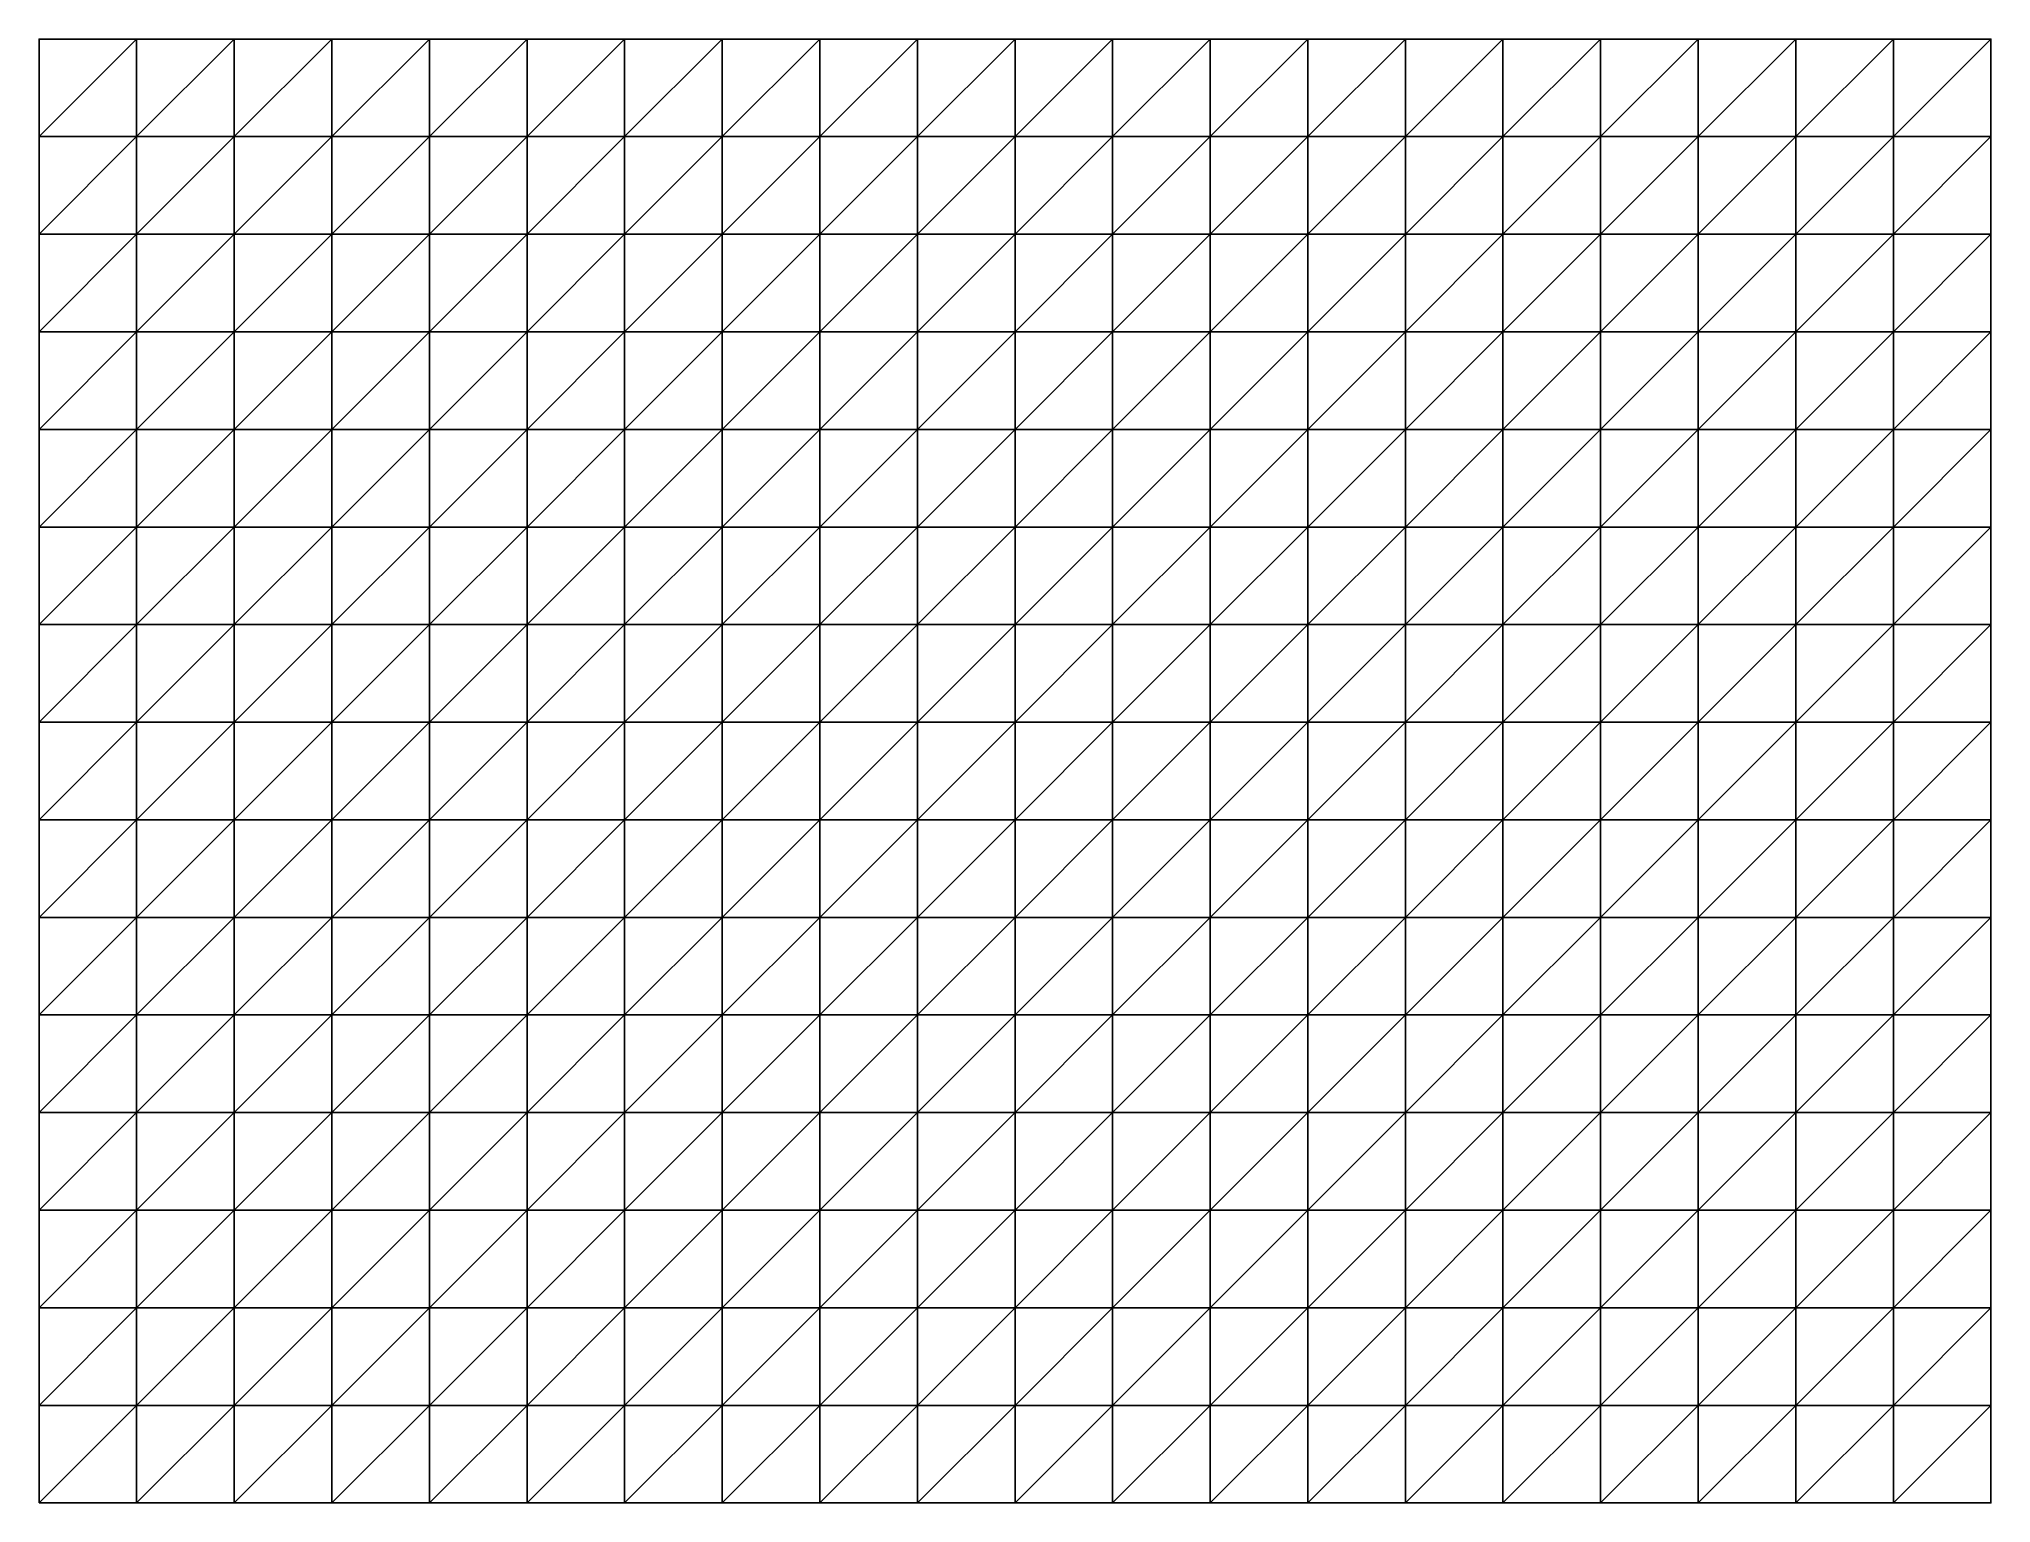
# Model space of a CAD drawing. Extents: x 330000 to 330200, y 6250000 to 6250150.
import ezdxf

# ---------------------------------------------------------------- set-up
doc = ezdxf.new("R2010")
doc.units = 0

msp = doc.modelspace()

# ---------------------------------------------------------------- linework, layer by layer
at = {"layer": 'Groundwater'}
for points in [[(330000, 6250140, 18.4), (330010, 6250140, 18.55), (330010, 6250150, 18.65)], [(330000, 6250140, 18.4), (330010, 6250150, 18.65), (330000, 6250150, 18.5)], [(330010, 6250140, 18.55), (330020, 6250140, 18.69), (330020, 6250150, 18.79)], [(330010, 6250140, 18.55), (330020, 6250150, 18.79), (330010, 6250150, 18.65)], [(330020, 6250140, 18.69), (330030, 6250140, 18.82), (330030, 6250150, 18.92)], [(330020, 6250140, 18.69), (330030, 6250150, 18.92), (330020, 6250150, 18.79)], [(330030, 6250140, 18.82), (330040, 6250140, 18.93), (330040, 6250150, 19.03)], [(330030, 6250140, 18.82), (330040, 6250150, 19.03), (330030, 6250150, 18.92)], [(330040, 6250140, 18.93), (330050, 6250140, 19.01), (330050, 6250150, 19.11)], [(330040, 6250140, 18.93), (330050, 6250150, 19.11), (330040, 6250150, 19.03)], [(330050, 6250140, 19.01), (330060, 6250140, 19.06), (330060, 6250150, 19.16)], [(330050, 6250140, 19.01), (330060, 6250150, 19.16), (330050, 6250150, 19.11)], [(330060, 6250140, 19.06), (330070, 6250140, 19.08), (330070, 6250150, 19.18)], [(330060, 6250140, 19.06), (330070, 6250150, 19.18), (330060, 6250150, 19.16)], [(330070, 6250140, 19.08), (330080, 6250140, 19.06), (330080, 6250150, 19.16)], [(330070, 6250140, 19.08), (330080, 6250150, 19.16), (330070, 6250150, 19.18)], [(330080, 6250140, 19.06), (330090, 6250140, 19), (330090, 6250150, 19.1)], [(330080, 6250140, 19.06), (330090, 6250150, 19.1), (330080, 6250150, 19.16)], [(330090, 6250140, 19), (330100, 6250140, 18.89), (330100, 6250150, 18.99)], [(330090, 6250140, 19), (330100, 6250150, 18.99), (330090, 6250150, 19.1)], [(330100, 6250140, 18.89), (330110, 6250140, 18.75), (330110, 6250150, 18.85)], [(330100, 6250140, 18.89), (330110, 6250150, 18.85), (330100, 6250150, 18.99)], [(330110, 6250140, 18.75), (330120, 6250140, 18.56), (330120, 6250150, 18.66)], [(330110, 6250140, 18.75), (330120, 6250150, 18.66), (330110, 6250150, 18.85)], [(330120, 6250140, 18.56), (330130, 6250140, 18.34), (330130, 6250150, 18.44)], [(330120, 6250140, 18.56), (330130, 6250150, 18.44), (330120, 6250150, 18.66)], [(330130, 6250140, 18.34), (330140, 6250140, 18.09), (330140, 6250150, 18.18)], [(330130, 6250140, 18.34), (330140, 6250150, 18.18), (330130, 6250150, 18.44)], [(330140, 6250140, 18.09), (330150, 6250140, 17.8), (330150, 6250150, 17.9)], [(330140, 6250140, 18.09), (330150, 6250150, 17.9), (330140, 6250150, 18.18)], [(330150, 6250140, 17.8), (330160, 6250140, 17.49), (330160, 6250150, 17.59)], [(330150, 6250140, 17.8), (330160, 6250150, 17.59), (330150, 6250150, 17.9)], [(330160, 6250140, 17.49), (330170, 6250140, 17.16), (330170, 6250150, 17.25)], [(330160, 6250140, 17.49), (330170, 6250150, 17.25), (330160, 6250150, 17.59)], [(330170, 6250140, 17.16), (330180, 6250140, 16.81), (330180, 6250150, 16.91)], [(330170, 6250140, 17.16), (330180, 6250150, 16.91), (330170, 6250150, 17.25)], [(330180, 6250140, 16.81), (330190, 6250140, 16.46), (330190, 6250150, 16.56)], [(330180, 6250140, 16.81), (330190, 6250150, 16.56), (330180, 6250150, 16.91)], [(330190, 6250140, 16.46), (330200, 6250140, 16.11), (330200, 6250150, 16.21)], [(330190, 6250140, 16.46), (330200, 6250150, 16.21), (330190, 6250150, 16.56)], [(330000, 6250130, 18.3), (330010, 6250130, 18.45), (330010, 6250140, 18.55)], [(330000, 6250130, 18.3), (330010, 6250140, 18.55), (330000, 6250140, 18.4)], [(330010, 6250130, 18.45), (330020, 6250130, 18.59), (330020, 6250140, 18.69)], [(330010, 6250130, 18.45), (330020, 6250140, 18.69), (330010, 6250140, 18.55)], [(330020, 6250130, 18.59), (330030, 6250130, 18.72), (330030, 6250140, 18.82)], [(330020, 6250130, 18.59), (330030, 6250140, 18.82), (330020, 6250140, 18.69)], [(330030, 6250130, 18.72), (330040, 6250130, 18.83), (330040, 6250140, 18.93)], [(330030, 6250130, 18.72), (330040, 6250140, 18.93), (330030, 6250140, 18.82)], [(330040, 6250130, 18.83), (330050, 6250130, 18.91), (330050, 6250140, 19.01)], [(330040, 6250130, 18.83), (330050, 6250140, 19.01), (330040, 6250140, 18.93)], [(330050, 6250130, 18.91), (330060, 6250130, 18.96), (330060, 6250140, 19.06)], [(330050, 6250130, 18.91), (330060, 6250140, 19.06), (330050, 6250140, 19.01)], [(330060, 6250130, 18.96), (330070, 6250130, 18.98), (330070, 6250140, 19.08)], [(330060, 6250130, 18.96), (330070, 6250140, 19.08), (330060, 6250140, 19.06)], [(330070, 6250130, 18.98), (330080, 6250130, 18.96), (330080, 6250140, 19.06)], [(330070, 6250130, 18.98), (330080, 6250140, 19.06), (330070, 6250140, 19.08)], [(330080, 6250130, 18.96), (330090, 6250130, 18.9), (330090, 6250140, 19)], [(330080, 6250130, 18.96), (330090, 6250140, 19), (330080, 6250140, 19.06)], [(330090, 6250130, 18.9), (330100, 6250130, 18.79), (330100, 6250140, 18.89)], [(330090, 6250130, 18.9), (330100, 6250140, 18.89), (330090, 6250140, 19)], [(330100, 6250130, 18.79), (330110, 6250130, 18.65), (330110, 6250140, 18.75)], [(330100, 6250130, 18.79), (330110, 6250140, 18.75), (330100, 6250140, 18.89)], [(330110, 6250130, 18.65), (330120, 6250130, 18.46), (330120, 6250140, 18.56)], [(330110, 6250130, 18.65), (330120, 6250140, 18.56), (330110, 6250140, 18.75)], [(330120, 6250130, 18.46), (330130, 6250130, 18.24), (330130, 6250140, 18.34)], [(330120, 6250130, 18.46), (330130, 6250140, 18.34), (330120, 6250140, 18.56)], [(330130, 6250130, 18.24), (330140, 6250130, 17.98), (330140, 6250140, 18.09)], [(330130, 6250130, 18.24), (330140, 6250140, 18.09), (330130, 6250140, 18.34)], [(330140, 6250130, 17.98), (330150, 6250130, 17.7), (330150, 6250140, 17.8)], [(330140, 6250130, 17.98), (330150, 6250140, 17.8), (330140, 6250140, 18.09)], [(330150, 6250130, 17.7), (330160, 6250130, 17.39), (330160, 6250140, 17.49)], [(330150, 6250130, 17.7), (330160, 6250140, 17.49), (330150, 6250140, 17.8)], [(330160, 6250130, 17.39), (330170, 6250130, 17.05), (330170, 6250140, 17.16)], [(330160, 6250130, 17.39), (330170, 6250140, 17.16), (330160, 6250140, 17.49)], [(330170, 6250130, 17.05), (330180, 6250130, 16.71), (330180, 6250140, 16.81)], [(330170, 6250130, 17.05), (330180, 6250140, 16.81), (330170, 6250140, 17.16)], [(330180, 6250130, 16.71), (330190, 6250130, 16.36), (330190, 6250140, 16.46)], [(330180, 6250130, 16.71), (330190, 6250140, 16.46), (330180, 6250140, 16.81)], [(330190, 6250130, 16.36), (330200, 6250130, 16.01), (330200, 6250140, 16.11)], [(330190, 6250130, 16.36), (330200, 6250140, 16.11), (330190, 6250140, 16.46)], [(330000, 6250120, 18.2), (330010, 6250120, 18.35), (330010, 6250130, 18.45)], [(330000, 6250120, 18.2), (330010, 6250130, 18.45), (330000, 6250130, 18.3)], [(330010, 6250120, 18.35), (330020, 6250120, 18.49), (330020, 6250130, 18.59)], [(330010, 6250120, 18.35), (330020, 6250130, 18.59), (330010, 6250130, 18.45)], [(330020, 6250120, 18.49), (330030, 6250120, 18.62), (330030, 6250130, 18.72)], [(330020, 6250120, 18.49), (330030, 6250130, 18.72), (330020, 6250130, 18.59)], [(330030, 6250120, 18.62), (330040, 6250120, 18.73), (330040, 6250130, 18.83)], [(330030, 6250120, 18.62), (330040, 6250130, 18.83), (330030, 6250130, 18.72)], [(330040, 6250120, 18.73), (330050, 6250120, 18.81), (330050, 6250130, 18.91)], [(330040, 6250120, 18.73), (330050, 6250130, 18.91), (330040, 6250130, 18.83)], [(330050, 6250120, 18.81), (330060, 6250120, 18.86), (330060, 6250130, 18.96)], [(330050, 6250120, 18.81), (330060, 6250130, 18.96), (330050, 6250130, 18.91)], [(330060, 6250120, 18.86), (330070, 6250120, 18.88), (330070, 6250130, 18.98)], [(330060, 6250120, 18.86), (330070, 6250130, 18.98), (330060, 6250130, 18.96)], [(330070, 6250120, 18.88), (330080, 6250120, 18.86), (330080, 6250130, 18.96)], [(330070, 6250120, 18.88), (330080, 6250130, 18.96), (330070, 6250130, 18.98)], [(330080, 6250120, 18.86), (330090, 6250120, 18.8), (330090, 6250130, 18.9)], [(330080, 6250120, 18.86), (330090, 6250130, 18.9), (330080, 6250130, 18.96)], [(330090, 6250120, 18.8), (330100, 6250120, 18.69), (330100, 6250130, 18.79)], [(330090, 6250120, 18.8), (330100, 6250130, 18.79), (330090, 6250130, 18.9)], [(330100, 6250120, 18.69), (330110, 6250120, 18.55), (330110, 6250130, 18.65)], [(330100, 6250120, 18.69), (330110, 6250130, 18.65), (330100, 6250130, 18.79)], [(330110, 6250120, 18.55), (330120, 6250120, 18.36), (330120, 6250130, 18.46)], [(330110, 6250120, 18.55), (330120, 6250130, 18.46), (330110, 6250130, 18.65)], [(330120, 6250120, 18.36), (330130, 6250120, 18.14), (330130, 6250130, 18.24)], [(330120, 6250120, 18.36), (330130, 6250130, 18.24), (330120, 6250130, 18.46)], [(330130, 6250120, 18.14), (330140, 6250120, 17.89), (330140, 6250130, 17.98)], [(330130, 6250120, 18.14), (330140, 6250130, 17.98), (330130, 6250130, 18.24)], [(330140, 6250120, 17.89), (330150, 6250120, 17.6), (330150, 6250130, 17.7)], [(330140, 6250120, 17.89), (330150, 6250130, 17.7), (330140, 6250130, 17.98)], [(330150, 6250120, 17.6), (330160, 6250120, 17.29), (330160, 6250130, 17.39)], [(330150, 6250120, 17.6), (330160, 6250130, 17.39), (330150, 6250130, 17.7)], [(330160, 6250120, 17.29), (330170, 6250120, 16.95), (330170, 6250130, 17.05)], [(330160, 6250120, 17.29), (330170, 6250130, 17.05), (330160, 6250130, 17.39)], [(330170, 6250120, 16.95), (330180, 6250120, 16.61), (330180, 6250130, 16.71)], [(330170, 6250120, 16.95), (330180, 6250130, 16.71), (330170, 6250130, 17.05)], [(330180, 6250120, 16.61), (330190, 6250120, 16.26), (330190, 6250130, 16.36)], [(330180, 6250120, 16.61), (330190, 6250130, 16.36), (330180, 6250130, 16.71)], [(330190, 6250120, 16.26), (330200, 6250120, 15.91), (330200, 6250130, 16.01)], [(330190, 6250120, 16.26), (330200, 6250130, 16.01), (330190, 6250130, 16.36)], [(330000, 6250110, 18.1), (330010, 6250110, 18.25), (330010, 6250120, 18.35)], [(330000, 6250110, 18.1), (330010, 6250120, 18.35), (330000, 6250120, 18.2)], [(330010, 6250110, 18.25), (330020, 6250110, 18.39), (330020, 6250120, 18.49)], [(330010, 6250110, 18.25), (330020, 6250120, 18.49), (330010, 6250120, 18.35)], [(330020, 6250110, 18.39), (330030, 6250110, 18.52), (330030, 6250120, 18.62)], [(330020, 6250110, 18.39), (330030, 6250120, 18.62), (330020, 6250120, 18.49)], [(330030, 6250110, 18.52), (330040, 6250110, 18.63), (330040, 6250120, 18.73)], [(330030, 6250110, 18.52), (330040, 6250120, 18.73), (330030, 6250120, 18.62)], [(330040, 6250110, 18.63), (330050, 6250110, 18.71), (330050, 6250120, 18.81)], [(330040, 6250110, 18.63), (330050, 6250120, 18.81), (330040, 6250120, 18.73)], [(330050, 6250110, 18.71), (330060, 6250110, 18.76), (330060, 6250120, 18.86)], [(330050, 6250110, 18.71), (330060, 6250120, 18.86), (330050, 6250120, 18.81)], [(330060, 6250110, 18.76), (330070, 6250110, 18.78), (330070, 6250120, 18.88)], [(330060, 6250110, 18.76), (330070, 6250120, 18.88), (330060, 6250120, 18.86)], [(330070, 6250110, 18.78), (330080, 6250110, 18.76), (330080, 6250120, 18.86)], [(330070, 6250110, 18.78), (330080, 6250120, 18.86), (330070, 6250120, 18.88)], [(330080, 6250110, 18.76), (330090, 6250110, 18.7), (330090, 6250120, 18.8)], [(330080, 6250110, 18.76), (330090, 6250120, 18.8), (330080, 6250120, 18.86)], [(330090, 6250110, 18.7), (330100, 6250110, 18.59), (330100, 6250120, 18.69)], [(330090, 6250110, 18.7), (330100, 6250120, 18.69), (330090, 6250120, 18.8)], [(330100, 6250110, 18.59), (330110, 6250110, 18.45), (330110, 6250120, 18.55)], [(330100, 6250110, 18.59), (330110, 6250120, 18.55), (330100, 6250120, 18.69)], [(330110, 6250110, 18.45), (330120, 6250110, 18.26), (330120, 6250120, 18.36)], [(330110, 6250110, 18.45), (330120, 6250120, 18.36), (330110, 6250120, 18.55)], [(330120, 6250110, 18.26), (330130, 6250110, 18.04), (330130, 6250120, 18.14)], [(330120, 6250110, 18.26), (330130, 6250120, 18.14), (330120, 6250120, 18.36)], [(330130, 6250110, 18.04), (330140, 6250110, 17.79), (330140, 6250120, 17.89)], [(330130, 6250110, 18.04), (330140, 6250120, 17.89), (330130, 6250120, 18.14)], [(330140, 6250110, 17.79), (330150, 6250110, 17.5), (330150, 6250120, 17.6)], [(330140, 6250110, 17.79), (330150, 6250120, 17.6), (330140, 6250120, 17.89)], [(330150, 6250110, 17.5), (330160, 6250110, 17.19), (330160, 6250120, 17.29)], [(330150, 6250110, 17.5), (330160, 6250120, 17.29), (330150, 6250120, 17.6)], [(330160, 6250110, 17.19), (330170, 6250110, 16.86), (330170, 6250120, 16.95)], [(330160, 6250110, 17.19), (330170, 6250120, 16.95), (330160, 6250120, 17.29)], [(330170, 6250110, 16.86), (330180, 6250110, 16.51), (330180, 6250120, 16.61)], [(330170, 6250110, 16.86), (330180, 6250120, 16.61), (330170, 6250120, 16.95)], [(330180, 6250110, 16.51), (330190, 6250110, 16.16), (330190, 6250120, 16.26)], [(330180, 6250110, 16.51), (330190, 6250120, 16.26), (330180, 6250120, 16.61)], [(330190, 6250110, 16.16), (330200, 6250110, 15.81), (330200, 6250120, 15.91)], [(330190, 6250110, 16.16), (330200, 6250120, 15.91), (330190, 6250120, 16.26)], [(330000, 6250100, 18), (330010, 6250100, 18.15), (330010, 6250110, 18.25)], [(330000, 6250100, 18), (330010, 6250110, 18.25), (330000, 6250110, 18.1)], [(330010, 6250100, 18.15), (330020, 6250100, 18.29), (330020, 6250110, 18.39)], [(330010, 6250100, 18.15), (330020, 6250110, 18.39), (330010, 6250110, 18.25)], [(330020, 6250100, 18.29), (330030, 6250100, 18.42), (330030, 6250110, 18.52)], [(330020, 6250100, 18.29), (330030, 6250110, 18.52), (330020, 6250110, 18.39)], [(330030, 6250100, 18.42), (330040, 6250100, 18.53), (330040, 6250110, 18.63)], [(330030, 6250100, 18.42), (330040, 6250110, 18.63), (330030, 6250110, 18.52)], [(330040, 6250100, 18.53), (330050, 6250100, 18.61), (330050, 6250110, 18.71)], [(330040, 6250100, 18.53), (330050, 6250110, 18.71), (330040, 6250110, 18.63)], [(330050, 6250100, 18.61), (330060, 6250100, 18.66), (330060, 6250110, 18.76)], [(330050, 6250100, 18.61), (330060, 6250110, 18.76), (330050, 6250110, 18.71)], [(330060, 6250100, 18.66), (330070, 6250100, 18.68), (330070, 6250110, 18.78)], [(330060, 6250100, 18.66), (330070, 6250110, 18.78), (330060, 6250110, 18.76)], [(330070, 6250100, 18.68), (330080, 6250100, 18.66), (330080, 6250110, 18.76)], [(330070, 6250100, 18.68), (330080, 6250110, 18.76), (330070, 6250110, 18.78)], [(330080, 6250100, 18.66), (330090, 6250100, 18.6), (330090, 6250110, 18.7)], [(330080, 6250100, 18.66), (330090, 6250110, 18.7), (330080, 6250110, 18.76)], [(330090, 6250100, 18.6), (330100, 6250100, 18.49), (330100, 6250110, 18.59)], [(330090, 6250100, 18.6), (330100, 6250110, 18.59), (330090, 6250110, 18.7)], [(330100, 6250100, 18.49), (330110, 6250100, 18.35), (330110, 6250110, 18.45)], [(330100, 6250100, 18.49), (330110, 6250110, 18.45), (330100, 6250110, 18.59)], [(330110, 6250100, 18.35), (330120, 6250100, 18.16), (330120, 6250110, 18.26)], [(330110, 6250100, 18.35), (330120, 6250110, 18.26), (330110, 6250110, 18.45)], [(330120, 6250100, 18.16), (330130, 6250100, 17.94), (330130, 6250110, 18.04)], [(330120, 6250100, 18.16), (330130, 6250110, 18.04), (330120, 6250110, 18.26)], [(330130, 6250100, 17.94), (330140, 6250100, 17.68), (330140, 6250110, 17.79)], [(330130, 6250100, 17.94), (330140, 6250110, 17.79), (330130, 6250110, 18.04)], [(330140, 6250100, 17.68), (330150, 6250100, 17.4), (330150, 6250110, 17.5)], [(330140, 6250100, 17.68), (330150, 6250110, 17.5), (330140, 6250110, 17.79)], [(330150, 6250100, 17.4), (330160, 6250100, 17.09), (330160, 6250110, 17.19)], [(330150, 6250100, 17.4), (330160, 6250110, 17.19), (330150, 6250110, 17.5)], [(330160, 6250100, 17.09), (330170, 6250100, 16.75), (330170, 6250110, 16.86)], [(330160, 6250100, 17.09), (330170, 6250110, 16.86), (330160, 6250110, 17.19)], [(330170, 6250100, 16.75), (330180, 6250100, 16.41), (330180, 6250110, 16.51)], [(330170, 6250100, 16.75), (330180, 6250110, 16.51), (330170, 6250110, 16.86)], [(330180, 6250100, 16.41), (330190, 6250100, 16.06), (330190, 6250110, 16.16)], [(330180, 6250100, 16.41), (330190, 6250110, 16.16), (330180, 6250110, 16.51)], [(330190, 6250100, 16.06), (330200, 6250100, 15.71), (330200, 6250110, 15.81)], [(330190, 6250100, 16.06), (330200, 6250110, 15.81), (330190, 6250110, 16.16)], [(330000, 6250090, 17.9), (330010, 6250090, 18.05), (330010, 6250100, 18.15)], [(330000, 6250090, 17.9), (330010, 6250100, 18.15), (330000, 6250100, 18)], [(330010, 6250090, 18.05), (330020, 6250090, 18.19), (330020, 6250100, 18.29)], [(330010, 6250090, 18.05), (330020, 6250100, 18.29), (330010, 6250100, 18.15)], [(330020, 6250090, 18.19), (330030, 6250090, 18.32), (330030, 6250100, 18.42)], [(330020, 6250090, 18.19), (330030, 6250100, 18.42), (330020, 6250100, 18.29)], [(330030, 6250090, 18.32), (330040, 6250090, 18.43), (330040, 6250100, 18.53)], [(330030, 6250090, 18.32), (330040, 6250100, 18.53), (330030, 6250100, 18.42)], [(330040, 6250090, 18.43), (330050, 6250090, 18.51), (330050, 6250100, 18.61)], [(330040, 6250090, 18.43), (330050, 6250100, 18.61), (330040, 6250100, 18.53)], [(330050, 6250090, 18.51), (330060, 6250090, 18.56), (330060, 6250100, 18.66)], [(330050, 6250090, 18.51), (330060, 6250100, 18.66), (330050, 6250100, 18.61)], [(330060, 6250090, 18.56), (330070, 6250090, 18.58), (330070, 6250100, 18.68)], [(330060, 6250090, 18.56), (330070, 6250100, 18.68), (330060, 6250100, 18.66)], [(330070, 6250090, 18.58), (330080, 6250090, 18.56), (330080, 6250100, 18.66)], [(330070, 6250090, 18.58), (330080, 6250100, 18.66), (330070, 6250100, 18.68)], [(330080, 6250090, 18.56), (330090, 6250090, 18.5), (330090, 6250100, 18.6)], [(330080, 6250090, 18.56), (330090, 6250100, 18.6), (330080, 6250100, 18.66)], [(330090, 6250090, 18.5), (330100, 6250090, 18.39), (330100, 6250100, 18.49)], [(330090, 6250090, 18.5), (330100, 6250100, 18.49), (330090, 6250100, 18.6)], [(330100, 6250090, 18.39), (330110, 6250090, 18.25), (330110, 6250100, 18.35)], [(330100, 6250090, 18.39), (330110, 6250100, 18.35), (330100, 6250100, 18.49)], [(330110, 6250090, 18.25), (330120, 6250090, 18.06), (330120, 6250100, 18.16)], [(330110, 6250090, 18.25), (330120, 6250100, 18.16), (330110, 6250100, 18.35)], [(330120, 6250090, 18.06), (330130, 6250090, 17.84), (330130, 6250100, 17.94)], [(330120, 6250090, 18.06), (330130, 6250100, 17.94), (330120, 6250100, 18.16)], [(330130, 6250090, 17.84), (330140, 6250090, 17.59), (330140, 6250100, 17.68)], [(330130, 6250090, 17.84), (330140, 6250100, 17.68), (330130, 6250100, 17.94)], [(330140, 6250090, 17.59), (330150, 6250090, 17.3), (330150, 6250100, 17.4)], [(330140, 6250090, 17.59), (330150, 6250100, 17.4), (330140, 6250100, 17.68)], [(330150, 6250090, 17.3), (330160, 6250090, 16.99), (330160, 6250100, 17.09)], [(330150, 6250090, 17.3), (330160, 6250100, 17.09), (330150, 6250100, 17.4)], [(330160, 6250090, 16.99), (330170, 6250090, 16.66), (330170, 6250100, 16.75)], [(330160, 6250090, 16.99), (330170, 6250100, 16.75), (330160, 6250100, 17.09)], [(330170, 6250090, 16.66), (330180, 6250090, 16.31), (330180, 6250100, 16.41)], [(330170, 6250090, 16.66), (330180, 6250100, 16.41), (330170, 6250100, 16.75)], [(330180, 6250090, 16.31), (330190, 6250090, 15.96), (330190, 6250100, 16.06)], [(330180, 6250090, 16.31), (330190, 6250100, 16.06), (330180, 6250100, 16.41)], [(330190, 6250090, 15.96), (330200, 6250090, 15.61), (330200, 6250100, 15.71)], [(330190, 6250090, 15.96), (330200, 6250100, 15.71), (330190, 6250100, 16.06)], [(330000, 6250080, 17.8), (330010, 6250080, 17.95), (330010, 6250090, 18.05)], [(330000, 6250080, 17.8), (330010, 6250090, 18.05), (330000, 6250090, 17.9)], [(330010, 6250080, 17.95), (330020, 6250080, 18.09), (330020, 6250090, 18.19)], [(330010, 6250080, 17.95), (330020, 6250090, 18.19), (330010, 6250090, 18.05)], [(330020, 6250080, 18.09), (330030, 6250080, 18.22), (330030, 6250090, 18.32)], [(330020, 6250080, 18.09), (330030, 6250090, 18.32), (330020, 6250090, 18.19)], [(330030, 6250080, 18.22), (330040, 6250080, 18.33), (330040, 6250090, 18.43)], [(330030, 6250080, 18.22), (330040, 6250090, 18.43), (330030, 6250090, 18.32)], [(330040, 6250080, 18.33), (330050, 6250080, 18.41), (330050, 6250090, 18.51)], [(330040, 6250080, 18.33), (330050, 6250090, 18.51), (330040, 6250090, 18.43)], [(330050, 6250080, 18.41), (330060, 6250080, 18.46), (330060, 6250090, 18.56)], [(330050, 6250080, 18.41), (330060, 6250090, 18.56), (330050, 6250090, 18.51)], [(330060, 6250080, 18.46), (330070, 6250080, 18.48), (330070, 6250090, 18.58)], [(330060, 6250080, 18.46), (330070, 6250090, 18.58), (330060, 6250090, 18.56)], [(330070, 6250080, 18.48), (330080, 6250080, 18.46), (330080, 6250090, 18.56)], [(330070, 6250080, 18.48), (330080, 6250090, 18.56), (330070, 6250090, 18.58)], [(330080, 6250080, 18.46), (330090, 6250080, 18.4), (330090, 6250090, 18.5)], [(330080, 6250080, 18.46), (330090, 6250090, 18.5), (330080, 6250090, 18.56)], [(330090, 6250080, 18.4), (330100, 6250080, 18.29), (330100, 6250090, 18.39)], [(330090, 6250080, 18.4), (330100, 6250090, 18.39), (330090, 6250090, 18.5)], [(330100, 6250080, 18.29), (330110, 6250080, 18.15), (330110, 6250090, 18.25)], [(330100, 6250080, 18.29), (330110, 6250090, 18.25), (330100, 6250090, 18.39)], [(330110, 6250080, 18.15), (330120, 6250080, 17.96), (330120, 6250090, 18.06)], [(330110, 6250080, 18.15), (330120, 6250090, 18.06), (330110, 6250090, 18.25)], [(330120, 6250080, 17.96), (330130, 6250080, 17.74), (330130, 6250090, 17.84)], [(330120, 6250080, 17.96), (330130, 6250090, 17.84), (330120, 6250090, 18.06)], [(330130, 6250080, 17.74), (330140, 6250080, 17.48), (330140, 6250090, 17.59)], [(330130, 6250080, 17.74), (330140, 6250090, 17.59), (330130, 6250090, 17.84)], [(330140, 6250080, 17.48), (330150, 6250080, 17.2), (330150, 6250090, 17.3)], [(330140, 6250080, 17.48), (330150, 6250090, 17.3), (330140, 6250090, 17.59)], [(330150, 6250080, 17.2), (330160, 6250080, 16.89), (330160, 6250090, 16.99)], [(330150, 6250080, 17.2), (330160, 6250090, 16.99), (330150, 6250090, 17.3)], [(330160, 6250080, 16.89), (330170, 6250080, 16.55), (330170, 6250090, 16.66)], [(330160, 6250080, 16.89), (330170, 6250090, 16.66), (330160, 6250090, 16.99)], [(330170, 6250080, 16.55), (330180, 6250080, 16.21), (330180, 6250090, 16.31)], [(330170, 6250080, 16.55), (330180, 6250090, 16.31), (330170, 6250090, 16.66)], [(330180, 6250080, 16.21), (330190, 6250080, 15.86), (330190, 6250090, 15.96)], [(330180, 6250080, 16.21), (330190, 6250090, 15.96), (330180, 6250090, 16.31)], [(330190, 6250080, 15.86), (330200, 6250080, 15.51), (330200, 6250090, 15.61)], [(330190, 6250080, 15.86), (330200, 6250090, 15.61), (330190, 6250090, 15.96)], [(330000, 6250070, 17.7), (330010, 6250070, 17.85), (330010, 6250080, 17.95)], [(330000, 6250070, 17.7), (330010, 6250080, 17.95), (330000, 6250080, 17.8)], [(330010, 6250070, 17.85), (330020, 6250070, 17.99), (330020, 6250080, 18.09)], [(330010, 6250070, 17.85), (330020, 6250080, 18.09), (330010, 6250080, 17.95)], [(330020, 6250070, 17.99), (330030, 6250070, 18.12), (330030, 6250080, 18.22)], [(330020, 6250070, 17.99), (330030, 6250080, 18.22), (330020, 6250080, 18.09)], [(330030, 6250070, 18.12), (330040, 6250070, 18.23), (330040, 6250080, 18.33)], [(330030, 6250070, 18.12), (330040, 6250080, 18.33), (330030, 6250080, 18.22)], [(330040, 6250070, 18.23), (330050, 6250070, 18.31), (330050, 6250080, 18.41)], [(330040, 6250070, 18.23), (330050, 6250080, 18.41), (330040, 6250080, 18.33)], [(330050, 6250070, 18.31), (330060, 6250070, 18.36), (330060, 6250080, 18.46)], [(330050, 6250070, 18.31), (330060, 6250080, 18.46), (330050, 6250080, 18.41)], [(330060, 6250070, 18.36), (330070, 6250070, 18.38), (330070, 6250080, 18.48)], [(330060, 6250070, 18.36), (330070, 6250080, 18.48), (330060, 6250080, 18.46)], [(330070, 6250070, 18.38), (330080, 6250070, 18.36), (330080, 6250080, 18.46)], [(330070, 6250070, 18.38), (330080, 6250080, 18.46), (330070, 6250080, 18.48)], [(330080, 6250070, 18.36), (330090, 6250070, 18.3), (330090, 6250080, 18.4)], [(330080, 6250070, 18.36), (330090, 6250080, 18.4), (330080, 6250080, 18.46)], [(330090, 6250070, 18.3), (330100, 6250070, 18.19), (330100, 6250080, 18.29)], [(330090, 6250070, 18.3), (330100, 6250080, 18.29), (330090, 6250080, 18.4)], [(330100, 6250070, 18.19), (330110, 6250070, 18.05), (330110, 6250080, 18.15)], [(330100, 6250070, 18.19), (330110, 6250080, 18.15), (330100, 6250080, 18.29)], [(330110, 6250070, 18.05), (330120, 6250070, 17.86), (330120, 6250080, 17.96)], [(330110, 6250070, 18.05), (330120, 6250080, 17.96), (330110, 6250080, 18.15)], [(330120, 6250070, 17.86), (330130, 6250070, 17.64), (330130, 6250080, 17.74)], [(330120, 6250070, 17.86), (330130, 6250080, 17.74), (330120, 6250080, 17.96)], [(330130, 6250070, 17.64), (330140, 6250070, 17.39), (330140, 6250080, 17.48)], [(330130, 6250070, 17.64), (330140, 6250080, 17.48), (330130, 6250080, 17.74)], [(330140, 6250070, 17.39), (330150, 6250070, 17.1), (330150, 6250080, 17.2)], [(330140, 6250070, 17.39), (330150, 6250080, 17.2), (330140, 6250080, 17.48)], [(330150, 6250070, 17.1), (330160, 6250070, 16.79), (330160, 6250080, 16.89)], [(330150, 6250070, 17.1), (330160, 6250080, 16.89), (330150, 6250080, 17.2)], [(330160, 6250070, 16.79), (330170, 6250070, 16.45), (330170, 6250080, 16.55)], [(330160, 6250070, 16.79), (330170, 6250080, 16.55), (330160, 6250080, 16.89)], [(330170, 6250070, 16.45), (330180, 6250070, 16.11), (330180, 6250080, 16.21)], [(330170, 6250070, 16.45), (330180, 6250080, 16.21), (330170, 6250080, 16.55)], [(330180, 6250070, 16.11), (330190, 6250070, 15.76), (330190, 6250080, 15.86)], [(330180, 6250070, 16.11), (330190, 6250080, 15.86), (330180, 6250080, 16.21)], [(330190, 6250070, 15.76), (330200, 6250070, 15.41), (330200, 6250080, 15.51)], [(330190, 6250070, 15.76), (330200, 6250080, 15.51), (330190, 6250080, 15.86)], [(330000, 6250060, 17.6), (330010, 6250060, 17.75), (330010, 6250070, 17.85)], [(330000, 6250060, 17.6), (330010, 6250070, 17.85), (330000, 6250070, 17.7)], [(330010, 6250060, 17.75), (330020, 6250060, 17.89), (330020, 6250070, 17.99)], [(330010, 6250060, 17.75), (330020, 6250070, 17.99), (330010, 6250070, 17.85)], [(330020, 6250060, 17.89), (330030, 6250060, 18.02), (330030, 6250070, 18.12)], [(330020, 6250060, 17.89), (330030, 6250070, 18.12), (330020, 6250070, 17.99)], [(330030, 6250060, 18.02), (330040, 6250060, 18.13), (330040, 6250070, 18.23)], [(330030, 6250060, 18.02), (330040, 6250070, 18.23), (330030, 6250070, 18.12)], [(330040, 6250060, 18.13), (330050, 6250060, 18.21), (330050, 6250070, 18.31)], [(330040, 6250060, 18.13), (330050, 6250070, 18.31), (330040, 6250070, 18.23)], [(330050, 6250060, 18.21), (330060, 6250060, 18.26), (330060, 6250070, 18.36)], [(330050, 6250060, 18.21), (330060, 6250070, 18.36), (330050, 6250070, 18.31)], [(330060, 6250060, 18.26), (330070, 6250060, 18.28), (330070, 6250070, 18.38)], [(330060, 6250060, 18.26), (330070, 6250070, 18.38), (330060, 6250070, 18.36)], [(330070, 6250060, 18.28), (330080, 6250060, 18.26), (330080, 6250070, 18.36)], [(330070, 6250060, 18.28), (330080, 6250070, 18.36), (330070, 6250070, 18.38)], [(330080, 6250060, 18.26), (330090, 6250060, 18.2), (330090, 6250070, 18.3)], [(330080, 6250060, 18.26), (330090, 6250070, 18.3), (330080, 6250070, 18.36)], [(330090, 6250060, 18.2), (330100, 6250060, 18.09), (330100, 6250070, 18.19)], [(330090, 6250060, 18.2), (330100, 6250070, 18.19), (330090, 6250070, 18.3)], [(330100, 6250060, 18.09), (330110, 6250060, 17.95), (330110, 6250070, 18.05)], [(330100, 6250060, 18.09), (330110, 6250070, 18.05), (330100, 6250070, 18.19)], [(330110, 6250060, 17.95), (330120, 6250060, 17.76), (330120, 6250070, 17.86)], [(330110, 6250060, 17.95), (330120, 6250070, 17.86), (330110, 6250070, 18.05)], [(330120, 6250060, 17.76), (330130, 6250060, 17.54), (330130, 6250070, 17.64)], [(330120, 6250060, 17.76), (330130, 6250070, 17.64), (330120, 6250070, 17.86)], [(330130, 6250060, 17.54), (330140, 6250060, 17.29), (330140, 6250070, 17.39)], [(330130, 6250060, 17.54), (330140, 6250070, 17.39), (330130, 6250070, 17.64)], [(330140, 6250060, 17.29), (330150, 6250060, 17), (330150, 6250070, 17.1)], [(330140, 6250060, 17.29), (330150, 6250070, 17.1), (330140, 6250070, 17.39)], [(330150, 6250060, 17), (330160, 6250060, 16.69), (330160, 6250070, 16.79)], [(330150, 6250060, 17), (330160, 6250070, 16.79), (330150, 6250070, 17.1)], [(330160, 6250060, 16.69), (330170, 6250060, 16.36), (330170, 6250070, 16.45)], [(330160, 6250060, 16.69), (330170, 6250070, 16.45), (330160, 6250070, 16.79)], [(330170, 6250060, 16.36), (330180, 6250060, 16.01), (330180, 6250070, 16.11)], [(330170, 6250060, 16.36), (330180, 6250070, 16.11), (330170, 6250070, 16.45)], [(330180, 6250060, 16.01), (330190, 6250060, 15.66), (330190, 6250070, 15.76)], [(330180, 6250060, 16.01), (330190, 6250070, 15.76), (330180, 6250070, 16.11)], [(330190, 6250060, 15.66), (330200, 6250060, 15.31), (330200, 6250070, 15.41)], [(330190, 6250060, 15.66), (330200, 6250070, 15.41), (330190, 6250070, 15.76)], [(330000, 6250050, 17.5), (330010, 6250050, 17.65), (330010, 6250060, 17.75)], [(330000, 6250050, 17.5), (330010, 6250060, 17.75), (330000, 6250060, 17.6)], [(330010, 6250050, 17.65), (330020, 6250050, 17.79), (330020, 6250060, 17.89)], [(330010, 6250050, 17.65), (330020, 6250060, 17.89), (330010, 6250060, 17.75)], [(330020, 6250050, 17.79), (330030, 6250050, 17.92), (330030, 6250060, 18.02)], [(330020, 6250050, 17.79), (330030, 6250060, 18.02), (330020, 6250060, 17.89)], [(330030, 6250050, 17.92), (330040, 6250050, 18.03), (330040, 6250060, 18.13)], [(330030, 6250050, 17.92), (330040, 6250060, 18.13), (330030, 6250060, 18.02)], [(330040, 6250050, 18.03), (330050, 6250050, 18.11), (330050, 6250060, 18.21)], [(330040, 6250050, 18.03), (330050, 6250060, 18.21), (330040, 6250060, 18.13)], [(330050, 6250050, 18.11), (330060, 6250050, 18.16), (330060, 6250060, 18.26)], [(330050, 6250050, 18.11), (330060, 6250060, 18.26), (330050, 6250060, 18.21)], [(330060, 6250050, 18.16), (330070, 6250050, 18.18), (330070, 6250060, 18.28)], [(330060, 6250050, 18.16), (330070, 6250060, 18.28), (330060, 6250060, 18.26)], [(330070, 6250050, 18.18), (330080, 6250050, 18.16), (330080, 6250060, 18.26)], [(330070, 6250050, 18.18), (330080, 6250060, 18.26), (330070, 6250060, 18.28)], [(330080, 6250050, 18.16), (330090, 6250050, 18.1), (330090, 6250060, 18.2)], [(330080, 6250050, 18.16), (330090, 6250060, 18.2), (330080, 6250060, 18.26)], [(330090, 6250050, 18.1), (330100, 6250050, 17.99), (330100, 6250060, 18.09)], [(330090, 6250050, 18.1), (330100, 6250060, 18.09), (330090, 6250060, 18.2)], [(330100, 6250050, 17.99), (330110, 6250050, 17.85), (330110, 6250060, 17.95)], [(330100, 6250050, 17.99), (330110, 6250060, 17.95), (330100, 6250060, 18.09)], [(330110, 6250050, 17.85), (330120, 6250050, 17.66), (330120, 6250060, 17.76)], [(330110, 6250050, 17.85), (330120, 6250060, 17.76), (330110, 6250060, 17.95)], [(330120, 6250050, 17.66), (330130, 6250050, 17.44), (330130, 6250060, 17.54)], [(330120, 6250050, 17.66), (330130, 6250060, 17.54), (330120, 6250060, 17.76)], [(330130, 6250050, 17.44), (330140, 6250050, 17.18), (330140, 6250060, 17.29)], [(330130, 6250050, 17.44), (330140, 6250060, 17.29), (330130, 6250060, 17.54)], [(330140, 6250050, 17.18), (330150, 6250050, 16.9), (330150, 6250060, 17)], [(330140, 6250050, 17.18), (330150, 6250060, 17), (330140, 6250060, 17.29)], [(330150, 6250050, 16.9), (330160, 6250050, 16.59), (330160, 6250060, 16.69)], [(330150, 6250050, 16.9), (330160, 6250060, 16.69), (330150, 6250060, 17)], [(330160, 6250050, 16.59), (330170, 6250050, 16.25), (330170, 6250060, 16.36)], [(330160, 6250050, 16.59), (330170, 6250060, 16.36), (330160, 6250060, 16.69)], [(330170, 6250050, 16.25), (330180, 6250050, 15.91), (330180, 6250060, 16.01)], [(330170, 6250050, 16.25), (330180, 6250060, 16.01), (330170, 6250060, 16.36)], [(330180, 6250050, 15.91), (330190, 6250050, 15.56), (330190, 6250060, 15.66)], [(330180, 6250050, 15.91), (330190, 6250060, 15.66), (330180, 6250060, 16.01)], [(330190, 6250050, 15.56), (330200, 6250050, 15.21), (330200, 6250060, 15.31)], [(330190, 6250050, 15.56), (330200, 6250060, 15.31), (330190, 6250060, 15.66)], [(330000, 6250040, 17.4), (330010, 6250040, 17.55), (330010, 6250050, 17.65)], [(330000, 6250040, 17.4), (330010, 6250050, 17.65), (330000, 6250050, 17.5)], [(330010, 6250040, 17.55), (330020, 6250040, 17.69), (330020, 6250050, 17.79)], [(330010, 6250040, 17.55), (330020, 6250050, 17.79), (330010, 6250050, 17.65)], [(330020, 6250040, 17.69), (330030, 6250040, 17.82), (330030, 6250050, 17.92)], [(330020, 6250040, 17.69), (330030, 6250050, 17.92), (330020, 6250050, 17.79)], [(330030, 6250040, 17.82), (330040, 6250040, 17.93), (330040, 6250050, 18.03)], [(330030, 6250040, 17.82), (330040, 6250050, 18.03), (330030, 6250050, 17.92)], [(330040, 6250040, 17.93), (330050, 6250040, 18.01), (330050, 6250050, 18.11)], [(330040, 6250040, 17.93), (330050, 6250050, 18.11), (330040, 6250050, 18.03)], [(330050, 6250040, 18.01), (330060, 6250040, 18.06), (330060, 6250050, 18.16)], [(330050, 6250040, 18.01), (330060, 6250050, 18.16), (330050, 6250050, 18.11)], [(330060, 6250040, 18.06), (330070, 6250040, 18.08), (330070, 6250050, 18.18)], [(330060, 6250040, 18.06), (330070, 6250050, 18.18), (330060, 6250050, 18.16)], [(330070, 6250040, 18.08), (330080, 6250040, 18.06), (330080, 6250050, 18.16)], [(330070, 6250040, 18.08), (330080, 6250050, 18.16), (330070, 6250050, 18.18)], [(330080, 6250040, 18.06), (330090, 6250040, 18), (330090, 6250050, 18.1)], [(330080, 6250040, 18.06), (330090, 6250050, 18.1), (330080, 6250050, 18.16)], [(330090, 6250040, 18), (330100, 6250040, 17.89), (330100, 6250050, 17.99)], [(330090, 6250040, 18), (330100, 6250050, 17.99), (330090, 6250050, 18.1)], [(330100, 6250040, 17.89), (330110, 6250040, 17.75), (330110, 6250050, 17.85)], [(330100, 6250040, 17.89), (330110, 6250050, 17.85), (330100, 6250050, 17.99)], [(330110, 6250040, 17.75), (330120, 6250040, 17.56), (330120, 6250050, 17.66)], [(330110, 6250040, 17.75), (330120, 6250050, 17.66), (330110, 6250050, 17.85)], [(330120, 6250040, 17.56), (330130, 6250040, 17.34), (330130, 6250050, 17.44)], [(330120, 6250040, 17.56), (330130, 6250050, 17.44), (330120, 6250050, 17.66)], [(330130, 6250040, 17.34), (330140, 6250040, 17.09), (330140, 6250050, 17.18)], [(330130, 6250040, 17.34), (330140, 6250050, 17.18), (330130, 6250050, 17.44)], [(330140, 6250040, 17.09), (330150, 6250040, 16.8), (330150, 6250050, 16.9)], [(330140, 6250040, 17.09), (330150, 6250050, 16.9), (330140, 6250050, 17.18)], [(330150, 6250040, 16.8), (330160, 6250040, 16.49), (330160, 6250050, 16.59)], [(330150, 6250040, 16.8), (330160, 6250050, 16.59), (330150, 6250050, 16.9)], [(330160, 6250040, 16.49), (330170, 6250040, 16.16), (330170, 6250050, 16.25)], [(330160, 6250040, 16.49), (330170, 6250050, 16.25), (330160, 6250050, 16.59)], [(330170, 6250040, 16.16), (330180, 6250040, 15.81), (330180, 6250050, 15.91)], [(330170, 6250040, 16.16), (330180, 6250050, 15.91), (330170, 6250050, 16.25)], [(330180, 6250040, 15.81), (330190, 6250040, 15.46), (330190, 6250050, 15.56)], [(330180, 6250040, 15.81), (330190, 6250050, 15.56), (330180, 6250050, 15.91)], [(330190, 6250040, 15.46), (330200, 6250040, 15.11), (330200, 6250050, 15.21)], [(330190, 6250040, 15.46), (330200, 6250050, 15.21), (330190, 6250050, 15.56)], [(330000, 6250030, 17.3), (330010, 6250030, 17.45), (330010, 6250040, 17.55)], [(330000, 6250030, 17.3), (330010, 6250040, 17.55), (330000, 6250040, 17.4)], [(330010, 6250030, 17.45), (330020, 6250030, 17.59), (330020, 6250040, 17.69)], [(330010, 6250030, 17.45), (330020, 6250040, 17.69), (330010, 6250040, 17.55)], [(330020, 6250030, 17.59), (330030, 6250030, 17.72), (330030, 6250040, 17.82)], [(330020, 6250030, 17.59), (330030, 6250040, 17.82), (330020, 6250040, 17.69)], [(330030, 6250030, 17.72), (330040, 6250030, 17.83), (330040, 6250040, 17.93)], [(330030, 6250030, 17.72), (330040, 6250040, 17.93), (330030, 6250040, 17.82)], [(330040, 6250030, 17.83), (330050, 6250030, 17.91), (330050, 6250040, 18.01)], [(330040, 6250030, 17.83), (330050, 6250040, 18.01), (330040, 6250040, 17.93)], [(330050, 6250030, 17.91), (330060, 6250030, 17.96), (330060, 6250040, 18.06)], [(330050, 6250030, 17.91), (330060, 6250040, 18.06), (330050, 6250040, 18.01)], [(330060, 6250030, 17.96), (330070, 6250030, 17.98), (330070, 6250040, 18.08)], [(330060, 6250030, 17.96), (330070, 6250040, 18.08), (330060, 6250040, 18.06)], [(330070, 6250030, 17.98), (330080, 6250030, 17.96), (330080, 6250040, 18.06)], [(330070, 6250030, 17.98), (330080, 6250040, 18.06), (330070, 6250040, 18.08)], [(330080, 6250030, 17.96), (330090, 6250030, 17.9), (330090, 6250040, 18)], [(330080, 6250030, 17.96), (330090, 6250040, 18), (330080, 6250040, 18.06)], [(330090, 6250030, 17.9), (330100, 6250030, 17.79), (330100, 6250040, 17.89)], [(330090, 6250030, 17.9), (330100, 6250040, 17.89), (330090, 6250040, 18)], [(330100, 6250030, 17.79), (330110, 6250030, 17.65), (330110, 6250040, 17.75)], [(330100, 6250030, 17.79), (330110, 6250040, 17.75), (330100, 6250040, 17.89)], [(330110, 6250030, 17.65), (330120, 6250030, 17.46), (330120, 6250040, 17.56)], [(330110, 6250030, 17.65), (330120, 6250040, 17.56), (330110, 6250040, 17.75)], [(330120, 6250030, 17.46), (330130, 6250030, 17.24), (330130, 6250040, 17.34)], [(330120, 6250030, 17.46), (330130, 6250040, 17.34), (330120, 6250040, 17.56)], [(330130, 6250030, 17.24), (330140, 6250030, 16.98), (330140, 6250040, 17.09)], [(330130, 6250030, 17.24), (330140, 6250040, 17.09), (330130, 6250040, 17.34)], [(330140, 6250030, 16.98), (330150, 6250030, 16.7), (330150, 6250040, 16.8)], [(330140, 6250030, 16.98), (330150, 6250040, 16.8), (330140, 6250040, 17.09)], [(330150, 6250030, 16.7), (330160, 6250030, 16.39), (330160, 6250040, 16.49)], [(330150, 6250030, 16.7), (330160, 6250040, 16.49), (330150, 6250040, 16.8)], [(330160, 6250030, 16.39), (330170, 6250030, 16.05), (330170, 6250040, 16.16)], [(330160, 6250030, 16.39), (330170, 6250040, 16.16), (330160, 6250040, 16.49)], [(330170, 6250030, 16.05), (330180, 6250030, 15.71), (330180, 6250040, 15.81)], [(330170, 6250030, 16.05), (330180, 6250040, 15.81), (330170, 6250040, 16.16)], [(330180, 6250030, 15.71), (330190, 6250030, 15.36), (330190, 6250040, 15.46)], [(330180, 6250030, 15.71), (330190, 6250040, 15.46), (330180, 6250040, 15.81)], [(330190, 6250030, 15.36), (330200, 6250030, 15.01), (330200, 6250040, 15.11)], [(330190, 6250030, 15.36), (330200, 6250040, 15.11), (330190, 6250040, 15.46)], [(330000, 6250020, 17.2), (330010, 6250020, 17.35), (330010, 6250030, 17.45)], [(330000, 6250020, 17.2), (330010, 6250030, 17.45), (330000, 6250030, 17.3)], [(330010, 6250020, 17.35), (330020, 6250020, 17.49), (330020, 6250030, 17.59)], [(330010, 6250020, 17.35), (330020, 6250030, 17.59), (330010, 6250030, 17.45)], [(330020, 6250020, 17.49), (330030, 6250020, 17.62), (330030, 6250030, 17.72)], [(330020, 6250020, 17.49), (330030, 6250030, 17.72), (330020, 6250030, 17.59)], [(330030, 6250020, 17.62), (330040, 6250020, 17.73), (330040, 6250030, 17.83)], [(330030, 6250020, 17.62), (330040, 6250030, 17.83), (330030, 6250030, 17.72)], [(330040, 6250020, 17.73), (330050, 6250020, 17.81), (330050, 6250030, 17.91)], [(330040, 6250020, 17.73), (330050, 6250030, 17.91), (330040, 6250030, 17.83)], [(330050, 6250020, 17.81), (330060, 6250020, 17.86), (330060, 6250030, 17.96)], [(330050, 6250020, 17.81), (330060, 6250030, 17.96), (330050, 6250030, 17.91)], [(330060, 6250020, 17.86), (330070, 6250020, 17.88), (330070, 6250030, 17.98)], [(330060, 6250020, 17.86), (330070, 6250030, 17.98), (330060, 6250030, 17.96)], [(330070, 6250020, 17.88), (330080, 6250020, 17.86), (330080, 6250030, 17.96)], [(330070, 6250020, 17.88), (330080, 6250030, 17.96), (330070, 6250030, 17.98)], [(330080, 6250020, 17.86), (330090, 6250020, 17.8), (330090, 6250030, 17.9)], [(330080, 6250020, 17.86), (330090, 6250030, 17.9), (330080, 6250030, 17.96)], [(330090, 6250020, 17.8), (330100, 6250020, 17.69), (330100, 6250030, 17.79)], [(330090, 6250020, 17.8), (330100, 6250030, 17.79), (330090, 6250030, 17.9)], [(330100, 6250020, 17.69), (330110, 6250020, 17.55), (330110, 6250030, 17.65)], [(330100, 6250020, 17.69), (330110, 6250030, 17.65), (330100, 6250030, 17.79)], [(330110, 6250020, 17.55), (330120, 6250020, 17.36), (330120, 6250030, 17.46)], [(330110, 6250020, 17.55), (330120, 6250030, 17.46), (330110, 6250030, 17.65)], [(330120, 6250020, 17.36), (330130, 6250020, 17.14), (330130, 6250030, 17.24)], [(330120, 6250020, 17.36), (330130, 6250030, 17.24), (330120, 6250030, 17.46)], [(330130, 6250020, 17.14), (330140, 6250020, 16.89), (330140, 6250030, 16.98)], [(330130, 6250020, 17.14), (330140, 6250030, 16.98), (330130, 6250030, 17.24)], [(330140, 6250020, 16.89), (330150, 6250020, 16.6), (330150, 6250030, 16.7)], [(330140, 6250020, 16.89), (330150, 6250030, 16.7), (330140, 6250030, 16.98)], [(330150, 6250020, 16.6), (330160, 6250020, 16.29), (330160, 6250030, 16.39)], [(330150, 6250020, 16.6), (330160, 6250030, 16.39), (330150, 6250030, 16.7)], [(330160, 6250020, 16.29), (330170, 6250020, 15.96), (330170, 6250030, 16.05)], [(330160, 6250020, 16.29), (330170, 6250030, 16.05), (330160, 6250030, 16.39)], [(330170, 6250020, 15.96), (330180, 6250020, 15.61), (330180, 6250030, 15.71)], [(330170, 6250020, 15.96), (330180, 6250030, 15.71), (330170, 6250030, 16.05)], [(330180, 6250020, 15.61), (330190, 6250020, 15.26), (330190, 6250030, 15.36)], [(330180, 6250020, 15.61), (330190, 6250030, 15.36), (330180, 6250030, 15.71)], [(330190, 6250020, 15.26), (330200, 6250020, 14.91), (330200, 6250030, 15.01)], [(330190, 6250020, 15.26), (330200, 6250030, 15.01), (330190, 6250030, 15.36)], [(330000, 6250010, 17.1), (330010, 6250010, 17.25), (330010, 6250020, 17.35)], [(330000, 6250010, 17.1), (330010, 6250020, 17.35), (330000, 6250020, 17.2)], [(330010, 6250010, 17.25), (330020, 6250010, 17.39), (330020, 6250020, 17.49)], [(330010, 6250010, 17.25), (330020, 6250020, 17.49), (330010, 6250020, 17.35)], [(330020, 6250010, 17.39), (330030, 6250010, 17.52), (330030, 6250020, 17.62)], [(330020, 6250010, 17.39), (330030, 6250020, 17.62), (330020, 6250020, 17.49)], [(330030, 6250010, 17.52), (330040, 6250010, 17.63), (330040, 6250020, 17.73)], [(330030, 6250010, 17.52), (330040, 6250020, 17.73), (330030, 6250020, 17.62)], [(330040, 6250010, 17.63), (330050, 6250010, 17.71), (330050, 6250020, 17.81)], [(330040, 6250010, 17.63), (330050, 6250020, 17.81), (330040, 6250020, 17.73)], [(330050, 6250010, 17.71), (330060, 6250010, 17.76), (330060, 6250020, 17.86)], [(330050, 6250010, 17.71), (330060, 6250020, 17.86), (330050, 6250020, 17.81)], [(330060, 6250010, 17.76), (330070, 6250010, 17.78), (330070, 6250020, 17.88)], [(330060, 6250010, 17.76), (330070, 6250020, 17.88), (330060, 6250020, 17.86)], [(330070, 6250010, 17.78), (330080, 6250010, 17.76), (330080, 6250020, 17.86)], [(330070, 6250010, 17.78), (330080, 6250020, 17.86), (330070, 6250020, 17.88)], [(330080, 6250010, 17.76), (330090, 6250010, 17.7), (330090, 6250020, 17.8)], [(330080, 6250010, 17.76), (330090, 6250020, 17.8), (330080, 6250020, 17.86)], [(330090, 6250010, 17.7), (330100, 6250010, 17.59), (330100, 6250020, 17.69)], [(330090, 6250010, 17.7), (330100, 6250020, 17.69), (330090, 6250020, 17.8)], [(330100, 6250010, 17.59), (330110, 6250010, 17.45), (330110, 6250020, 17.55)], [(330100, 6250010, 17.59), (330110, 6250020, 17.55), (330100, 6250020, 17.69)], [(330110, 6250010, 17.45), (330120, 6250010, 17.26), (330120, 6250020, 17.36)], [(330110, 6250010, 17.45), (330120, 6250020, 17.36), (330110, 6250020, 17.55)], [(330120, 6250010, 17.26), (330130, 6250010, 17.04), (330130, 6250020, 17.14)], [(330120, 6250010, 17.26), (330130, 6250020, 17.14), (330120, 6250020, 17.36)], [(330130, 6250010, 17.04), (330140, 6250010, 16.79), (330140, 6250020, 16.89)], [(330130, 6250010, 17.04), (330140, 6250020, 16.89), (330130, 6250020, 17.14)], [(330140, 6250010, 16.79), (330150, 6250010, 16.5), (330150, 6250020, 16.6)], [(330140, 6250010, 16.79), (330150, 6250020, 16.6), (330140, 6250020, 16.89)], [(330150, 6250010, 16.5), (330160, 6250010, 16.19), (330160, 6250020, 16.29)], [(330150, 6250010, 16.5), (330160, 6250020, 16.29), (330150, 6250020, 16.6)], [(330160, 6250010, 16.19), (330170, 6250010, 15.86), (330170, 6250020, 15.96)], [(330160, 6250010, 16.19), (330170, 6250020, 15.96), (330160, 6250020, 16.29)], [(330170, 6250010, 15.86), (330180, 6250010, 15.51), (330180, 6250020, 15.61)], [(330170, 6250010, 15.86), (330180, 6250020, 15.61), (330170, 6250020, 15.96)], [(330180, 6250010, 15.51), (330190, 6250010, 15.16), (330190, 6250020, 15.26)], [(330180, 6250010, 15.51), (330190, 6250020, 15.26), (330180, 6250020, 15.61)], [(330190, 6250010, 15.16), (330200, 6250010, 14.81), (330200, 6250020, 14.91)], [(330190, 6250010, 15.16), (330200, 6250020, 14.91), (330190, 6250020, 15.26)], [(330000, 6250000, 17), (330010, 6250000, 17.15), (330010, 6250010, 17.25)], [(330000, 6250000, 17), (330010, 6250010, 17.25), (330000, 6250010, 17.1)], [(330010, 6250000, 17.15), (330020, 6250000, 17.29), (330020, 6250010, 17.39)], [(330010, 6250000, 17.15), (330020, 6250010, 17.39), (330010, 6250010, 17.25)], [(330020, 6250000, 17.29), (330030, 6250000, 17.42), (330030, 6250010, 17.52)], [(330020, 6250000, 17.29), (330030, 6250010, 17.52), (330020, 6250010, 17.39)], [(330030, 6250000, 17.42), (330040, 6250000, 17.53), (330040, 6250010, 17.63)], [(330030, 6250000, 17.42), (330040, 6250010, 17.63), (330030, 6250010, 17.52)], [(330040, 6250000, 17.53), (330050, 6250000, 17.61), (330050, 6250010, 17.71)], [(330040, 6250000, 17.53), (330050, 6250010, 17.71), (330040, 6250010, 17.63)], [(330050, 6250000, 17.61), (330060, 6250000, 17.66), (330060, 6250010, 17.76)], [(330050, 6250000, 17.61), (330060, 6250010, 17.76), (330050, 6250010, 17.71)], [(330060, 6250000, 17.66), (330070, 6250000, 17.68), (330070, 6250010, 17.78)], [(330060, 6250000, 17.66), (330070, 6250010, 17.78), (330060, 6250010, 17.76)], [(330070, 6250000, 17.68), (330080, 6250000, 17.66), (330080, 6250010, 17.76)], [(330070, 6250000, 17.68), (330080, 6250010, 17.76), (330070, 6250010, 17.78)], [(330080, 6250000, 17.66), (330090, 6250000, 17.6), (330090, 6250010, 17.7)], [(330080, 6250000, 17.66), (330090, 6250010, 17.7), (330080, 6250010, 17.76)], [(330090, 6250000, 17.6), (330100, 6250000, 17.49), (330100, 6250010, 17.59)], [(330090, 6250000, 17.6), (330100, 6250010, 17.59), (330090, 6250010, 17.7)], [(330100, 6250000, 17.49), (330110, 6250000, 17.35), (330110, 6250010, 17.45)], [(330100, 6250000, 17.49), (330110, 6250010, 17.45), (330100, 6250010, 17.59)], [(330110, 6250000, 17.35), (330120, 6250000, 17.16), (330120, 6250010, 17.26)], [(330110, 6250000, 17.35), (330120, 6250010, 17.26), (330110, 6250010, 17.45)], [(330120, 6250000, 17.16), (330130, 6250000, 16.94), (330130, 6250010, 17.04)], [(330120, 6250000, 17.16), (330130, 6250010, 17.04), (330120, 6250010, 17.26)], [(330130, 6250000, 16.94), (330140, 6250000, 16.68), (330140, 6250010, 16.79)], [(330130, 6250000, 16.94), (330140, 6250010, 16.79), (330130, 6250010, 17.04)], [(330140, 6250000, 16.68), (330150, 6250000, 16.4), (330150, 6250010, 16.5)], [(330140, 6250000, 16.68), (330150, 6250010, 16.5), (330140, 6250010, 16.79)], [(330150, 6250000, 16.4), (330160, 6250000, 16.09), (330160, 6250010, 16.19)], [(330150, 6250000, 16.4), (330160, 6250010, 16.19), (330150, 6250010, 16.5)], [(330160, 6250000, 16.09), (330170, 6250000, 15.76), (330170, 6250010, 15.86)], [(330160, 6250000, 16.09), (330170, 6250010, 15.86), (330160, 6250010, 16.19)], [(330170, 6250000, 15.76), (330180, 6250000, 15.41), (330180, 6250010, 15.51)], [(330170, 6250000, 15.76), (330180, 6250010, 15.51), (330170, 6250010, 15.86)], [(330180, 6250000, 15.41), (330190, 6250000, 15.06), (330190, 6250010, 15.16)], [(330180, 6250000, 15.41), (330190, 6250010, 15.16), (330180, 6250010, 15.51)], [(330190, 6250000, 15.06), (330200, 6250000, 14.71), (330200, 6250010, 14.81)], [(330190, 6250000, 15.06), (330200, 6250010, 14.81), (330190, 6250010, 15.16)]]:
    msp.add_3dface(points, dxfattribs=at)

doc.saveas('drawing.dxf')
